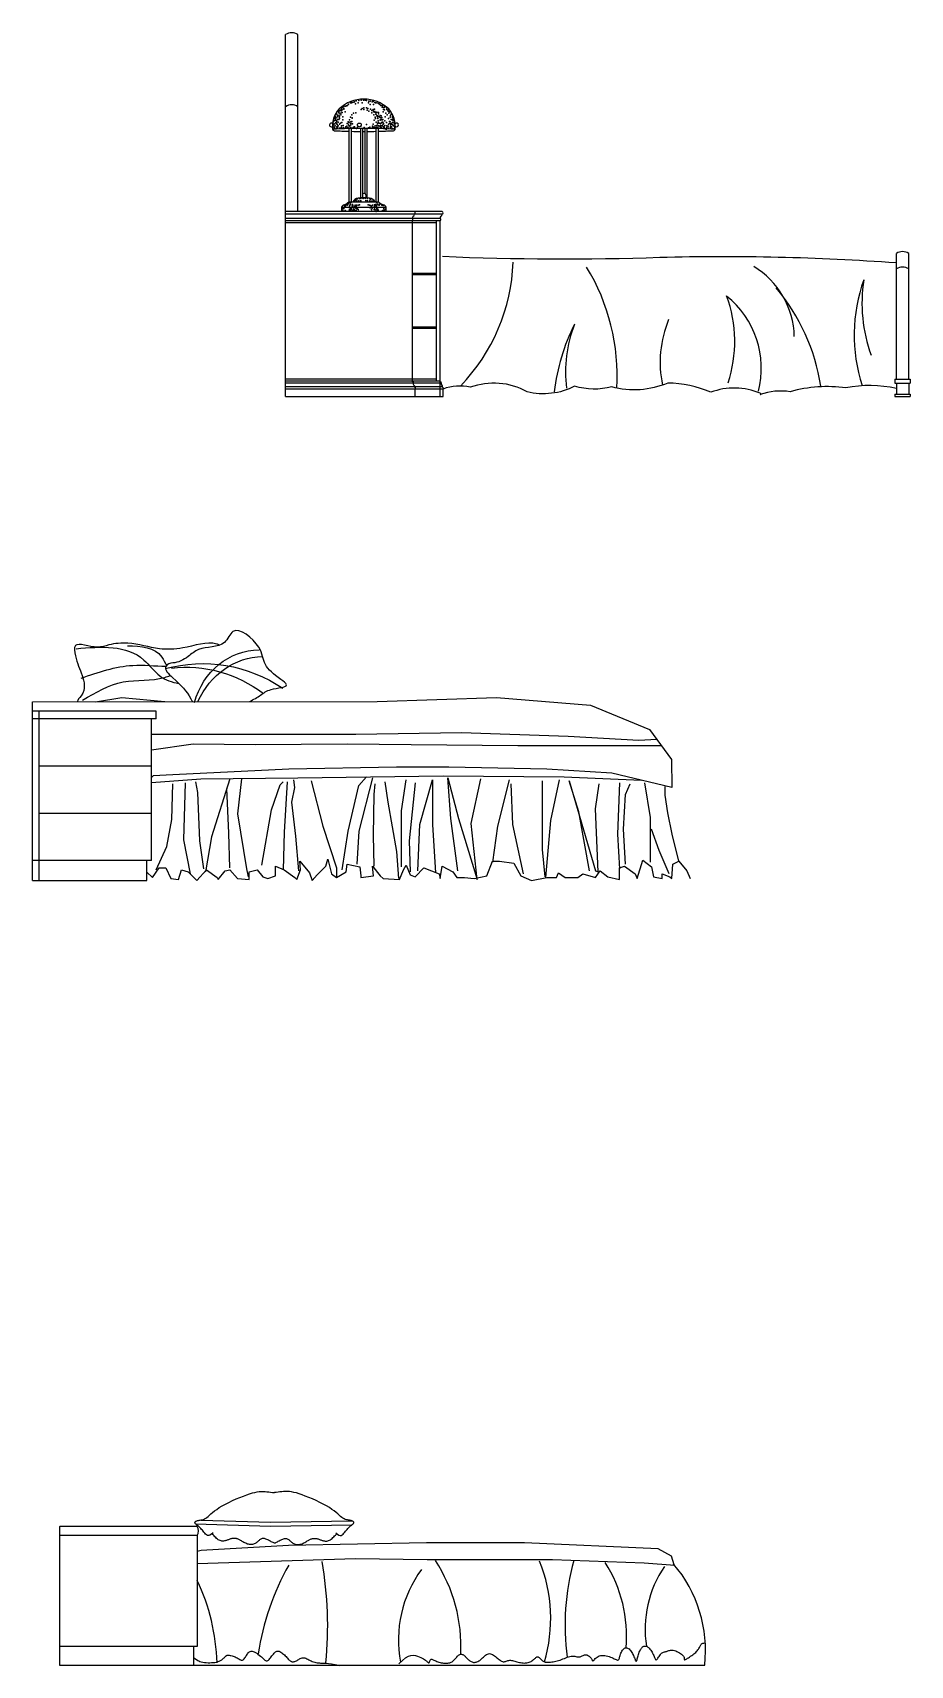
# Model space of a CAD drawing. Header units: inches. Extents: x 4.1 to 46.6, y 13.1 to 37.9.
# Drawn here: x 8.59 to 11.43, y 25.83 to 31.12 of the extents above; entities that cross this region are included whole.
import ezdxf

# ---------------------------------------------------------------- set-up
doc = ezdxf.new("R2010")
doc.units = ezdxf.units.IN
doc.header["$MEASUREMENT"] = 0
for name, color, linetype in [('02', 2, 'Continuous'), ('1', 1, 'Continuous'), ('4', 4, 'Continuous')]:
    doc.layers.add(name, color=color, linetype=linetype)

msp = doc.modelspace()

# ---------------------------------------------------------------- linework, layer by layer
at = {"layer": '02'}
for p, q in [((9.6508, 30.5837), (9.6508, 30.8099)), ((9.6581, 30.5846), (9.6581, 30.8099)), ((9.665, 30.5976), (9.665, 30.8099)), ((9.6723, 30.5846), (9.6723, 30.8099)), ((9.6139, 30.571), (9.6139, 30.8092)), ((9.6212, 30.571), (9.6212, 30.8094)), ((9.701, 30.571), (9.701, 30.8094)), ((9.7083, 30.571), (9.7083, 30.8092)), ((9.5887, 30.5549), (9.7335, 30.5549)), ((9.9148, 30.5313), (9.4073, 30.5313)), ((9.9096, 30.5182), (9.4073, 30.5182)), ((9.9073, 30.5102), (9.4073, 30.5102)), ((9.8953, 30.5037), (9.4073, 30.5037)), ((9.8953, 30.5102), (9.8953, 29.9902)), ((9.9073, 30.5102), (9.9073, 29.9402)), ((9.8953, 30.3397), (9.8173, 30.3397)), ((9.8953, 30.3347), (9.8173, 30.3347)), ((9.8953, 30.1657), (9.8173, 30.1657)), ((9.8953, 30.1607), (9.8173, 30.1607)), ((9.8953, 29.9967), (9.4073, 29.9967)), ((9.9113, 29.9838), (9.4073, 29.9837)), ((9.9152, 29.9721), (9.4073, 29.9721)), ((9.9177, 29.9648), (9.4073, 29.9648)), ((8.6074, 28.9208), (8.6074, 28.3708)), ((8.9724, 28.7418), (8.6074, 28.7418)), ((8.9724, 28.5888), (8.6074, 28.5888)), ((9.1207, 26.2471), (8.6749, 26.2471))]:
    msp.add_line(p, q, dxfattribs=at)
for points in [[(9.7623, 30.8066, 0.211623), (9.7417, 30.8728, 0.394402), (9.5805, 30.8728, 0.211623), (9.5599, 30.8066)], [(9.5599, 30.8066, 0.261126), (9.5663, 30.8023, 0.006576), (9.6139, 30.8005, 0.006576)], [(9.6212, 30.8003, 0.004096), (9.6508, 30.7999, 0.004096)], [(9.6581, 30.7998, 0.000961), (9.665, 30.7998, 0.000961)], [(9.6723, 30.7999, 0.003969), (9.701, 30.8003, 0.003969)], [(9.7083, 30.8005, 0.006413), (9.7547, 30.8023, 0.32566), (9.7623, 30.8066)], [(9.7335, 30.5402), (9.7335, 30.5549, 0.257824), (9.7199, 30.5628, -0.183308), (9.7096, 30.571), (9.6126, 30.571), (9.6023, 30.5628, 0.257824), (9.5887, 30.5549), (9.5887, 30.5402)], [(9.6973, 30.571, 0.279541), (9.6791, 30.5831, 0.105641), (9.6431, 30.5831, 0.279541), (9.6249, 30.571)], [(9.916, 30.3952, 0.019843), (10.6207, 30.3921, -0.02431), (11.3873, 30.3746)]]:
    msp.add_lwpolyline(points, format="xyb", dxfattribs=at)
for points in [[(8.5874, 28.9508), (9.7044, 28.9519), (10.0909, 28.9645), (10.3957, 28.9394), (10.5874, 28.8609), (10.6582, 28.7635), (10.6591, 28.6725), (10.4649, 28.7196), (10.2543, 28.7322), (9.9369, 28.7384), (9.7673, 28.7384), (9.4184, 28.7322), (9.0414, 28.7133), (8.9785, 28.7102), (8.9724, 28.7057)], [(8.7911, 28.95), (8.8766, 28.9649), (9.0156, 28.9512)], [(8.9724, 28.8452), (9.6353, 28.8452), (9.9778, 28.8515), (10.3235, 28.8389), (10.5529, 28.8263), (10.6105, 28.8291)], [(10.6262, 28.8075), (10.1601, 28.8075), (9.8144, 28.8106), (9.607, 28.8138), (9.3085, 28.8106), (9.1073, 28.8138), (8.9724, 28.7937)], [(8.9724, 28.6885), (9.1325, 28.7008), (9.4467, 28.7039), (9.9181, 28.7102), (10.3109, 28.707), (10.5606, 28.6964)], [(9.2268, 28.7008), (9.167, 28.5124), (9.1482, 28.3993)], [(9.2645, 28.7008), (9.2519, 28.5877), (9.2802, 28.4088), (9.2865, 28.3836)], [(9.4499, 28.4025), (9.4404, 28.5155), (9.4279, 28.6254), (9.4373, 28.6725), (9.4342, 28.6976)], [(9.4907, 28.6945), (9.5284, 28.5469), (9.5724, 28.4119), (9.5724, 28.3836)], [(9.5913, 28.4056), (9.6101, 28.5312), (9.6447, 28.6788), (9.6698, 28.707)], [(9.6887, 28.7039), (9.6447, 28.5312), (9.6384, 28.4245)], [(9.783, 28.415), (9.783, 28.5971), (9.7987, 28.6976)], [(9.8364, 28.4025), (9.8427, 28.5532), (9.8835, 28.6976), (9.8835, 28.5532), (9.893, 28.3962)], [(9.9652, 28.4025), (9.9432, 28.572), (9.9338, 28.7039), (9.9684, 28.572), (10.0281, 28.3742), (10.0092, 28.5563), (10.0406, 28.7008)], [(10.1318, 28.6976), (10.0941, 28.5469), (10.0784, 28.4307)], [(10.2386, 28.6945), (10.2386, 28.4716), (10.248, 28.3836)], [(10.2512, 28.3805), (10.2669, 28.5657), (10.2952, 28.6976)], [(10.3926, 28.4025), (10.358, 28.594), (10.3266, 28.6945), (10.4115, 28.4025), (10.4209, 28.3993), (10.4115, 28.6034), (10.424, 28.6851)], [(8.9879, 28.4056), (9.0225, 28.481), (9.0382, 28.5689), (9.0414, 28.6851)], [(9.0822, 28.6882), (9.0759, 28.5029), (9.0979, 28.3931)], [(9.1419, 28.4088), (9.1293, 28.4998), (9.1231, 28.6568), (9.1168, 28.6913)], [(9.2268, 28.4119), (9.2236, 28.5249), (9.2173, 28.6694)], [(9.3305, 28.4213), (9.3619, 28.6003), (9.3902, 28.6819), (9.3996, 28.6913)], [(9.4122, 28.6913), (9.4027, 28.5281), (9.3996, 28.4056)], [(9.695, 28.4182), (9.6918, 28.5186), (9.695, 28.6505), (9.6981, 28.6851)], [(9.7295, 28.6913), (9.739, 28.6254), (9.7673, 28.4653), (9.7735, 28.3774)], [(9.827, 28.6882), (9.8081, 28.4998), (9.8112, 28.3993)], [(10.1789, 28.3931), (10.1443, 28.5532), (10.1381, 28.6851)], [(10.49, 28.6882), (10.4837, 28.5218), (10.49, 28.4088)], [(10.5089, 28.4245), (10.5026, 28.5375), (10.5089, 28.6505), (10.5246, 28.6851)], [(10.5906, 28.4307), (10.5906, 28.5752), (10.5717, 28.6882)], [(10.6817, 28.4339), (10.6601, 28.5218), (10.6466, 28.5909), (10.6377, 28.6474), (10.6377, 28.6756)], [(10.6503, 28.3931), (10.6189, 28.4684), (10.5937, 28.5375)], [(8.9574, 28.3984), (8.9754, 28.3805), (8.9974, 28.4119), (9.0194, 28.4119), (9.0351, 28.3774), (9.0602, 28.3742), (9.0696, 28.4056), (9.0916, 28.3993), (9.1199, 28.3711), (9.1513, 28.4056), (9.1859, 28.3805), (9.189, 28.3742), (9.211, 28.4025), (9.2268, 28.4056), (9.2519, 28.3774), (9.2896, 28.3742), (9.2896, 28.3993), (9.3147, 28.4056), (9.3336, 28.3836), (9.3493, 28.3774), (9.3744, 28.3868), (9.3744, 28.4182), (9.4027, 28.4056), (9.4373, 28.3805), (9.4436, 28.3742), (9.4562, 28.4056), (9.453, 28.4339), (9.4844, 28.3962), (9.4939, 28.3711), (9.5096, 28.3899), (9.5379, 28.4182), (9.5441, 28.4402), (9.5567, 28.3931), (9.5724, 28.3805), (9.6038, 28.3993), (9.607, 28.4245), (9.6478, 28.415), (9.651, 28.3868), (9.651, 28.3805), (9.6918, 28.3868), (9.6887, 28.4182), (9.7138, 28.3868), (9.7233, 28.3774), (9.7767, 28.3742), (9.7893, 28.4056), (9.7987, 28.4213), (9.8112, 28.3899), (9.827, 28.3836), (9.8552, 28.4119), (9.9055, 28.3931), (9.9087, 28.3774), (9.9149, 28.4182), (9.9495, 28.3993), (9.9621, 28.3805), (9.9872, 28.3805), (10.0186, 28.3774), (10.0595, 28.3868), (10.0784, 28.4339), (10.1004, 28.4339), (10.1475, 28.4276), (10.1695, 28.3868), (10.2041, 28.3711), (10.2543, 28.3805), (10.2858, 28.3805), (10.292, 28.3962), (10.314, 28.3805), (10.3549, 28.3805), (10.3706, 28.3931), (10.4115, 28.3805), (10.4272, 28.4025), (10.4523, 28.3836), (10.49, 28.3742), (10.49, 28.4119), (10.5057, 28.4182), (10.5403, 28.3931), (10.5466, 28.3774), (10.5654, 28.437), (10.5937, 28.415), (10.6, 28.3836), (10.6283, 28.3774), (10.6283, 28.3931), (10.6534, 28.3836), (10.6597, 28.3774), (10.6628, 28.4245), (10.6817, 28.4339), (10.7077, 28.4025), (10.7184, 28.3774)], [(9.1721, 26.2565), (9.1668, 26.2514), (9.1621, 26.2485), (9.158, 26.2474), (9.1543, 26.248), (9.151, 26.2497), (9.1481, 26.2523), (9.1453, 26.2554), (9.1426, 26.2587), (9.14, 26.2618), (9.1375, 26.2647), (9.1351, 26.2674), (9.1327, 26.2699), (9.1303, 26.2723), (9.1281, 26.2745), (9.126, 26.2765), (9.1239, 26.2783), (9.122, 26.2799), (9.1201, 26.2814), (9.1185, 26.2828), (9.117, 26.2841), (9.1157, 26.2853), (9.1147, 26.2864), (9.114, 26.2875), (9.1136, 26.2886), (9.1135, 26.2897), (9.1137, 26.2907), (9.1143, 26.2917), (9.1152, 26.2927), (9.1164, 26.2936), (9.118, 26.2944), (9.1199, 26.2951), (9.1221, 26.2957), (9.1247, 26.2962), (9.1276, 26.2967), (9.1307, 26.2972), (9.134, 26.2978), (9.1375, 26.2987), (9.1411, 26.2998), (9.1448, 26.3015), (9.1485, 26.3036), (9.1523, 26.3063), (9.1562, 26.3095), (9.1605, 26.3133), (9.1652, 26.3175), (9.1706, 26.3221), (9.1768, 26.327), (9.184, 26.3323), (9.1924, 26.3378), (9.2019, 26.3435), (9.2125, 26.3493), (9.2238, 26.355), (9.2356, 26.3606), (9.2475, 26.366), (9.2592, 26.371), (9.2706, 26.3755), (9.2812, 26.3795), (9.2909, 26.3827), (9.2997, 26.3854), (9.3077, 26.3874), (9.3151, 26.3888), (9.322, 26.3898), (9.3285, 26.3903), (9.3347, 26.3904), (9.3407, 26.3902), (9.3467, 26.3896), (9.3527, 26.3889), (9.3588, 26.388), (9.3648, 26.3871), (9.3709, 26.387)], [(9.5698, 26.2565), (9.5751, 26.2514), (9.5797, 26.2485), (9.5839, 26.2474), (9.5875, 26.248), (9.5908, 26.2497), (9.5938, 26.2523), (9.5966, 26.2554), (9.5992, 26.2587), (9.6018, 26.2618), (9.6043, 26.2647), (9.6068, 26.2674), (9.6092, 26.2699), (9.6115, 26.2723), (9.6137, 26.2745), (9.6159, 26.2765), (9.618, 26.2783), (9.6199, 26.2799), (9.6217, 26.2814), (9.6234, 26.2828), (9.6249, 26.2841), (9.6261, 26.2853), (9.6271, 26.2864), (9.6279, 26.2875), (9.6283, 26.2886), (9.6284, 26.2897), (9.6282, 26.2907), (9.6276, 26.2917), (9.6267, 26.2927), (9.6255, 26.2936), (9.6239, 26.2944), (9.622, 26.2951), (9.6197, 26.2957), (9.6172, 26.2962), (9.6143, 26.2967), (9.6112, 26.2972), (9.6079, 26.2978), (9.6044, 26.2987), (9.6008, 26.2998), (9.5971, 26.3015), (9.5933, 26.3036), (9.5896, 26.3063), (9.5856, 26.3095), (9.5814, 26.3133), (9.5766, 26.3175), (9.5712, 26.3221), (9.565, 26.327), (9.5578, 26.3323), (9.5495, 26.3378), (9.5399, 26.3435), (9.5293, 26.3493), (9.518, 26.355), (9.5063, 26.3606), (9.4944, 26.366), (9.4826, 26.371), (9.4713, 26.3755), (9.4607, 26.3795), (9.451, 26.3827), (9.4422, 26.3854), (9.4342, 26.3874), (9.4268, 26.3888), (9.4199, 26.3898), (9.4134, 26.3903), (9.4072, 26.3904), (9.4011, 26.3902), (9.3951, 26.3896), (9.3891, 26.3889), (9.3831, 26.388), (9.3771, 26.3871), (9.3709, 26.387)], [(9.1157, 26.2853), (9.3582, 26.2779), (9.6225, 26.2821)], [(9.1332, 26.2976), (9.3582, 26.2907), (9.6226, 26.2949)], [(10.6673, 26.1524), (10.6582, 26.1805), (10.6154, 26.2046), (10.1821, 26.2233), (9.8639, 26.2233), (9.4172, 26.2153), (9.1337, 26.1993), (9.1207, 26.1958)], [(9.3748, 26.2228), (9.374, 26.2228), (9.3717, 26.2231), (9.3693, 26.2238), (9.3666, 26.2247), (9.3639, 26.2259), (9.361, 26.2273), (9.3581, 26.2289), (9.3552, 26.2305), (9.3522, 26.232), (9.3493, 26.2335), (9.3464, 26.2348), (9.3437, 26.2359), (9.341, 26.2367), (9.3385, 26.2373), (9.336, 26.2376), (9.3337, 26.2376), (9.3314, 26.2374), (9.3292, 26.2368), (9.3272, 26.2359), (9.3252, 26.2346), (9.3233, 26.2332), (9.3214, 26.2315), (9.3196, 26.2297), (9.3176, 26.2278), (9.3156, 26.226), (9.3134, 26.2243), (9.3111, 26.2227), (9.3086, 26.2213), (9.306, 26.2202), (9.3031, 26.2194), (9.3002, 26.2188), (9.2971, 26.2184), (9.294, 26.2184), (9.2908, 26.2186), (9.2876, 26.2191), (9.2844, 26.2199), (9.2812, 26.221), (9.2781, 26.2223), (9.275, 26.2237), (9.2721, 26.2252), (9.2692, 26.2267), (9.2666, 26.2283), (9.2641, 26.2298), (9.2617, 26.2312), (9.2596, 26.2325), (9.2576, 26.2337), (9.2556, 26.2348), (9.2537, 26.2357), (9.2517, 26.2365), (9.2497, 26.2372), (9.2477, 26.2377), (9.2455, 26.238), (9.2431, 26.2381), (9.2408, 26.2381), (9.2383, 26.238), (9.2359, 26.2377), (9.2335, 26.2374), (9.2311, 26.2368), (9.2288, 26.2362), (9.2265, 26.2355), (9.2244, 26.2347), (9.2223, 26.2339), (9.2202, 26.2331), (9.218, 26.2322), (9.2159, 26.2315), (9.2136, 26.2308), (9.2113, 26.2302), (9.2088, 26.2297), (9.2062, 26.2294), (9.2035, 26.2293), (9.2008, 26.2295), (9.198, 26.23), (9.1951, 26.2308), (9.1922, 26.232), (9.1893, 26.2336), (9.1865, 26.2356), (9.1837, 26.2379), (9.1809, 26.2405), (9.1782, 26.2432), (9.1756, 26.2459), (9.1732, 26.2484), (9.1709, 26.2508), (9.1687, 26.2528)], [(9.3703, 26.2232), (9.3726, 26.2238), (9.3752, 26.2247), (9.378, 26.2259), (9.3808, 26.2273), (9.3837, 26.2289), (9.3867, 26.2305), (9.3896, 26.232), (9.3926, 26.2335), (9.3954, 26.2348), (9.3982, 26.2359), (9.4008, 26.2367), (9.4034, 26.2373), (9.4058, 26.2376), (9.4082, 26.2376), (9.4105, 26.2374), (9.4126, 26.2368), (9.4147, 26.2359), (9.4166, 26.2346), (9.4185, 26.2332), (9.4204, 26.2315), (9.4223, 26.2297), (9.4242, 26.2278), (9.4263, 26.226), (9.4284, 26.2243), (9.4307, 26.2227), (9.4332, 26.2213), (9.4359, 26.2202), (9.4387, 26.2194), (9.4417, 26.2188), (9.4447, 26.2184), (9.4479, 26.2184), (9.4511, 26.2186), (9.4543, 26.2191), (9.4575, 26.2199), (9.4606, 26.221), (9.4638, 26.2223), (9.4668, 26.2237), (9.4698, 26.2252), (9.4726, 26.2267), (9.4753, 26.2283), (9.4778, 26.2298), (9.4801, 26.2312), (9.4823, 26.2325), (9.4843, 26.2337), (9.4863, 26.2348), (9.4882, 26.2357), (9.4901, 26.2365), (9.4921, 26.2372), (9.4942, 26.2377), (9.4964, 26.238), (9.4987, 26.2381), (9.5011, 26.2381), (9.5035, 26.238), (9.506, 26.2377), (9.5084, 26.2374), (9.5108, 26.2368), (9.5131, 26.2362), (9.5153, 26.2355), (9.5175, 26.2347), (9.5196, 26.2339), (9.5217, 26.2331), (9.5238, 26.2322), (9.526, 26.2315), (9.5282, 26.2308), (9.5306, 26.2302), (9.5331, 26.2297), (9.5356, 26.2294), (9.5383, 26.2293), (9.5411, 26.2295), (9.5439, 26.23), (9.5468, 26.2308), (9.5496, 26.232), (9.5525, 26.2336), (9.5554, 26.2356), (9.5582, 26.2379), (9.561, 26.2405), (9.5636, 26.2432), (9.5662, 26.2459), (9.5687, 26.2484), (9.571, 26.2508), (9.5731, 26.2528)], [(9.1207, 26.157), (9.6338, 26.1725), (9.8665, 26.1699), (10.2731, 26.1699), (10.57, 26.1592), (10.6689, 26.1511)], [(9.7749, 25.8313), (9.7859, 25.8427), (9.7961, 25.8507), (9.8054, 25.8557), (9.8139, 25.8583), (9.8217, 25.859), (9.8287, 25.8581), (9.835, 25.8564), (9.8407, 25.8541), (9.8457, 25.8518), (9.8502, 25.8496), (9.854, 25.8474), (9.8574, 25.8453), (9.8604, 25.8433), (9.8628, 25.8415), (9.865, 25.8398), (9.8667, 25.8383), (9.8682, 25.837), (9.8694, 25.8359), (9.8704, 25.8351), (9.8712, 25.8345), (9.8718, 25.8343), (9.8723, 25.8344), (9.8728, 25.8348), (9.8732, 25.8356), (9.8736, 25.8368), (9.874, 25.8383), (9.8746, 25.8399), (9.8752, 25.8415), (9.876, 25.8431), (9.877, 25.8445), (9.8782, 25.8455), (9.8796, 25.8461), (9.8814, 25.8461), (9.8834, 25.8456), (9.8857, 25.8448), (9.8883, 25.8436), (9.8911, 25.8423), (9.8942, 25.8408), (9.8974, 25.8394), (9.9008, 25.838), (9.9044, 25.8368), (9.9081, 25.8357), (9.9119, 25.8348), (9.9157, 25.8341), (9.9195, 25.8336), (9.9232, 25.8333), (9.9268, 25.8332), (9.9302, 25.8333), (9.9334, 25.8336), (9.9364, 25.8341), (9.9393, 25.8348), (9.9419, 25.8358), (9.9445, 25.837), (9.9469, 25.8384), (9.9492, 25.84), (9.9514, 25.8419), (9.9536, 25.844), (9.9558, 25.8463), (9.9579, 25.8487), (9.96, 25.8511), (9.962, 25.8535), (9.964, 25.8557), (9.9661, 25.8576), (9.9681, 25.8593), (9.9701, 25.8607), (9.9721, 25.8616), (9.9741, 25.8622), (9.9761, 25.8625), (9.978, 25.8624), (9.9799, 25.862), (9.9818, 25.8614), (9.9837, 25.8604), (9.9854, 25.8592), (9.9872, 25.8577), (9.989, 25.856), (9.9907, 25.8542), (9.9925, 25.8523), (9.9943, 25.8504), (9.9962, 25.8484), (9.9982, 25.8464), (10.0002, 25.8446), (10.0024, 25.8428), (10.0046, 25.8412), (10.007, 25.8397), (10.0094, 25.8385), (10.0118, 25.8375), (10.0144, 25.8367), (10.017, 25.8362), (10.0196, 25.8361), (10.0223, 25.8363), (10.025, 25.8368), (10.0278, 25.8377), (10.0307, 25.839), (10.0336, 25.8406), (10.0365, 25.8425), (10.0395, 25.8448), (10.0426, 25.8475), (10.0457, 25.8504), (10.0488, 25.8534), (10.052, 25.8563), (10.0552, 25.859), (10.0585, 25.8613), (10.0617, 25.8631), (10.065, 25.8642), (10.0684, 25.8645), (10.0717, 25.8641), (10.0751, 25.863), (10.0784, 25.8615), (10.0817, 25.8595), (10.0849, 25.8573), (10.088, 25.8549), (10.0911, 25.8524), (10.0941, 25.8499), (10.097, 25.8475), (10.0998, 25.8452), (10.1025, 25.8432), (10.1051, 25.8414), (10.1078, 25.84), (10.1103, 25.839), (10.1129, 25.8384), (10.1154, 25.8383), (10.1179, 25.8387), (10.1204, 25.8393), (10.1229, 25.8402), (10.1255, 25.8411), (10.1282, 25.8419), (10.1309, 25.8426), (10.1338, 25.843), (10.1368, 25.843), (10.1399, 25.8426), (10.1431, 25.842), (10.1465, 25.8412), (10.15, 25.8402), (10.1536, 25.8392), (10.1573, 25.8381), (10.1612, 25.8371), (10.1652, 25.8361), (10.1693, 25.8353), (10.1734, 25.8346), (10.1775, 25.8342), (10.1816, 25.834), (10.1856, 25.8341), (10.1894, 25.8345), (10.1932, 25.8352), (10.1967, 25.8363), (10.2, 25.8376), (10.2031, 25.8393), (10.206, 25.8411), (10.2087, 25.843), (10.2112, 25.8449), (10.2134, 25.8468), (10.2155, 25.8486), (10.2173, 25.8502), (10.2189, 25.8516), (10.2204, 25.8528), (10.2218, 25.8536), (10.2231, 25.8542), (10.2245, 25.8543), (10.2258, 25.8541), (10.2273, 25.8534), (10.2289, 25.8523), (10.2305, 25.8508), (10.2323, 25.849), (10.2342, 25.8471), (10.2361, 25.8451), (10.2382, 25.8431), (10.2402, 25.8413), (10.2423, 25.8397), (10.2445, 25.8385), (10.2466, 25.8376), (10.2489, 25.8369), (10.2514, 25.8366), (10.2539, 25.8364), (10.2567, 25.8364), (10.2597, 25.8365), (10.263, 25.8368), (10.2666, 25.8371), (10.2704, 25.8376), (10.2745, 25.8381), (10.2787, 25.8388), (10.2832, 25.8397), (10.2877, 25.8407), (10.2924, 25.842), (10.2971, 25.8435), (10.3019, 25.8452), (10.3066, 25.8471), (10.3113, 25.849), (10.316, 25.8509), (10.3205, 25.8527), (10.325, 25.8542), (10.3293, 25.8554), (10.3334, 25.8561), (10.3373, 25.8564), (10.341, 25.8562), (10.3446, 25.8558), (10.3479, 25.8552), (10.3511, 25.8546), (10.3542, 25.8541), (10.357, 25.8539), (10.3597, 25.854), (10.3622, 25.8545), (10.3647, 25.8554), (10.367, 25.8565), (10.3693, 25.8577), (10.3716, 25.8588), (10.3739, 25.8598), (10.3763, 25.8606), (10.3788, 25.8609), (10.3813, 25.8608), (10.384, 25.8602), (10.3866, 25.8591), (10.3892, 25.8578), (10.3916, 25.8561), (10.3939, 25.8543), (10.3959, 25.8523), (10.3976, 25.8502), (10.3989, 25.8481), (10.3999, 25.8461), (10.4008, 25.8442), (10.4015, 25.8426), (10.4021, 25.8414), (10.4028, 25.8406), (10.4036, 25.8404), (10.4046, 25.8408), (10.4058, 25.842), (10.4074, 25.8437), (10.4092, 25.8459), (10.4114, 25.8483), (10.414, 25.8507), (10.4169, 25.8531), (10.4202, 25.8552), (10.4239, 25.8569), (10.428, 25.858), (10.4325, 25.8586), (10.4372, 25.8587), (10.442, 25.8583), (10.4469, 25.8575), (10.4518, 25.8564), (10.4565, 25.855), (10.461, 25.8534), (10.4651, 25.8516), (10.469, 25.8498), (10.4725, 25.848), (10.4756, 25.8463), (10.4785, 25.845), (10.4809, 25.844), (10.4831, 25.8434), (10.4849, 25.8435), (10.4863, 25.8442), (10.4875, 25.8456), (10.4885, 25.8475), (10.4893, 25.8499), (10.4901, 25.8526), (10.4909, 25.8556), (10.4918, 25.8589), (10.4929, 25.8623), (10.4943, 25.8657), (10.4958, 25.8691), (10.4976, 25.8723), (10.4995, 25.8754), (10.5016, 25.8781), (10.5038, 25.8803), (10.5061, 25.8821), (10.5085, 25.8832), (10.5109, 25.8837), (10.5134, 25.8835), (10.5159, 25.8827), (10.5183, 25.8814), (10.5208, 25.8795), (10.5231, 25.8773), (10.5254, 25.8746), (10.5276, 25.8717), (10.5296, 25.8684), (10.5315, 25.865), (10.5333, 25.8615), (10.535, 25.858), (10.5365, 25.8545), (10.5379, 25.8513), (10.5391, 25.8483), (10.5402, 25.8456), (10.5411, 25.8435), (10.5419, 25.8417), (10.5427, 25.8405), (10.5433, 25.8398), (10.5439, 25.8397), (10.5445, 25.8401), (10.5452, 25.8411), (10.5458, 25.8427), (10.5466, 25.8449), (10.5474, 25.8476), (10.5483, 25.8508), (10.5493, 25.8542), (10.5503, 25.8578), (10.5514, 25.8615), (10.5526, 25.8652), (10.5539, 25.8687), (10.5552, 25.872), (10.5567, 25.875), (10.5582, 25.8778), (10.5597, 25.8803), (10.5614, 25.8825), (10.5631, 25.8844), (10.5649, 25.886), (10.5668, 25.8872), (10.5687, 25.8882), (10.5708, 25.8888), (10.5728, 25.889), (10.575, 25.8888), (10.5772, 25.8883), (10.5794, 25.8873), (10.5817, 25.8859), (10.584, 25.884), (10.5863, 25.8817), (10.5886, 25.8789), (10.5909, 25.8759), (10.5931, 25.8726), (10.5952, 25.8691), (10.5972, 25.8656), (10.599, 25.862), (10.6006, 25.8585), (10.602, 25.8552), (10.6033, 25.8521), (10.6044, 25.8494), (10.6054, 25.8471), (10.6064, 25.8453), (10.6074, 25.8441), (10.6085, 25.8437), (10.6098, 25.844), (10.6112, 25.8453), (10.6127, 25.8472), (10.6144, 25.8497), (10.6162, 25.8526), (10.6181, 25.8556), (10.6201, 25.8586), (10.6222, 25.8614), (10.6243, 25.8639), (10.6264, 25.8658), (10.6286, 25.8673), (10.6307, 25.8685), (10.6329, 25.8693), (10.6352, 25.8699), (10.6374, 25.8705), (10.6397, 25.871), (10.642, 25.8717), (10.6443, 25.8725), (10.6467, 25.8733), (10.6492, 25.8742), (10.6518, 25.875), (10.6546, 25.8756), (10.6576, 25.8759), (10.6608, 25.8759), (10.6643, 25.8754), (10.6681, 25.8745), (10.672, 25.8731), (10.676, 25.8713), (10.68, 25.8693), (10.6838, 25.8671), (10.6874, 25.8648), (10.6906, 25.8624), (10.6933, 25.8601), (10.6954, 25.858), (10.697, 25.856), (10.6982, 25.8542), (10.6989, 25.8525), (10.6994, 25.851), (10.6996, 25.8496), (10.6997, 25.8483), (10.6997, 25.8473), (10.6998, 25.8463), (10.6998, 25.8456), (10.7, 25.845), (10.7005, 25.8447), (10.7011, 25.8447), (10.7021, 25.8449), (10.7035, 25.8455), (10.7054, 25.8464), (10.7078, 25.8477), (10.7105, 25.8494), (10.7137, 25.8513), (10.717, 25.8534), (10.7205, 25.8557), (10.7241, 25.8582), (10.7276, 25.8607), (10.7309, 25.8634), (10.734, 25.866), (10.7369, 25.8686), (10.7395, 25.8712), (10.7418, 25.8738), (10.7439, 25.8763), (10.7458, 25.8788), (10.7475, 25.8813), (10.7489, 25.8838), (10.7501, 25.8861), (10.7512, 25.8884), (10.7522, 25.8906), (10.7533, 25.8926), (10.7546, 25.8944), (10.7561, 25.896), (10.7579, 25.8973), (10.7602, 25.8982), (10.7629, 25.8989), (10.7661, 25.8992), (10.7679, 25.8991)], [(9.1087, 25.8517), (9.1227, 25.8424), (9.1259, 25.8407), (9.1297, 25.8391), (9.134, 25.8377), (9.1389, 25.8367), (9.1443, 25.8359), (9.1501, 25.8354), (9.156, 25.8351), (9.1619, 25.8351), (9.1677, 25.8353), (9.1731, 25.8356), (9.178, 25.8361), (9.1824, 25.8368), (9.1861, 25.8376), (9.1893, 25.8386), (9.1921, 25.8396), (9.1945, 25.8407), (9.1967, 25.8419), (9.1986, 25.8432), (9.2003, 25.8445), (9.202, 25.8458), (9.2036, 25.8471), (9.2051, 25.8484), (9.2065, 25.8498), (9.2079, 25.851), (9.2091, 25.8523), (9.2103, 25.8535), (9.2113, 25.8547), (9.2123, 25.8557), (9.2132, 25.8567), (9.2142, 25.8575), (9.2153, 25.8583), (9.2165, 25.8589), (9.218, 25.8593), (9.2197, 25.8595), (9.2218, 25.8595), (9.2243, 25.8593), (9.2272, 25.8588), (9.2303, 25.8582), (9.2337, 25.8574), (9.2371, 25.8563), (9.2406, 25.8551), (9.244, 25.8538), (9.2473, 25.8522), (9.2505, 25.8506), (9.2534, 25.8489), (9.2562, 25.8472), (9.2588, 25.8457), (9.2612, 25.8445), (9.2635, 25.8437), (9.2657, 25.8434), (9.2678, 25.8436), (9.2697, 25.8446), (9.2716, 25.8461), (9.2734, 25.8481), (9.2752, 25.8505), (9.277, 25.8532), (9.2787, 25.856), (9.2805, 25.8588), (9.2823, 25.8616), (9.2841, 25.8642), (9.286, 25.8666), (9.2881, 25.8687), (9.2903, 25.8703), (9.2928, 25.8715), (9.2955, 25.8722), (9.2985, 25.8722), (9.3019, 25.8716), (9.3056, 25.8702), (9.3095, 25.8682), (9.3137, 25.8657), (9.3178, 25.8629), (9.322, 25.8598), (9.326, 25.8567), (9.3297, 25.8536), (9.333, 25.8506), (9.3359, 25.848), (9.3384, 25.8457), (9.3406, 25.8438), (9.3426, 25.8423), (9.3444, 25.8414), (9.3461, 25.841), (9.3478, 25.8412), (9.3497, 25.842), (9.3517, 25.8436), (9.3538, 25.8457), (9.3561, 25.8483), (9.3584, 25.8511), (9.3608, 25.8542), (9.3632, 25.8573), (9.3656, 25.8604), (9.3679, 25.8632), (9.3702, 25.8658), (9.3725, 25.868), (9.3747, 25.8698), (9.3769, 25.8712), (9.3792, 25.8721), (9.3815, 25.8726), (9.3839, 25.8726), (9.3865, 25.8721), (9.3892, 25.871), (9.392, 25.8695), (9.3948, 25.8675), (9.3977, 25.8653), (9.4006, 25.8628), (9.4034, 25.8601), (9.4062, 25.8574), (9.4088, 25.8547), (9.4112, 25.852), (9.4135, 25.8494), (9.4157, 25.847), (9.4178, 25.8448), (9.4198, 25.8429), (9.4218, 25.8412), (9.4239, 25.8398), (9.426, 25.8388), (9.4281, 25.8382), (9.4303, 25.838), (9.4326, 25.8381), (9.435, 25.8385), (9.4373, 25.8392), (9.4398, 25.8401), (9.4423, 25.8412), (9.4448, 25.8426), (9.4473, 25.844), (9.4499, 25.8456), (9.4525, 25.8471), (9.4551, 25.8484), (9.4579, 25.8496), (9.4607, 25.8505), (9.4635, 25.8509), (9.4665, 25.8509), (9.4696, 25.8503), (9.4728, 25.8493), (9.476, 25.8479), (9.4794, 25.8462), (9.4829, 25.8444), (9.4865, 25.8425), (9.4901, 25.8407), (9.4939, 25.8391), (9.4978, 25.8377), (9.5017, 25.8366), (9.5056, 25.8357), (9.5095, 25.835), (9.5134, 25.8345), (9.517, 25.8342), (9.5206, 25.834), (9.5239, 25.8339), (9.527, 25.8338), (9.5303, 25.8338), (9.5344, 25.8336), (9.5397, 25.8331), (9.5468, 25.8323), (9.556, 25.831), (9.5679, 25.8291), (9.5831, 25.8265)]]:
    msp.add_lwpolyline(points, dxfattribs=at)
msp.add_circle((9.6465, 30.8211), 0.00614, dxfattribs=at)
for centre, radius, start, end in [((9.556, 30.8211), 0.00614, 48.4769, 302.4515), ((9.6611, 29.2499), 1.56, 86.2788, 93.7212), ((9.767, 30.8211), 0.00614, 228.3431, 140.6334), ((9.661, 30.591), 0.00771, 306.7619, 112.3349), ((9.532, 30.3995), 0.6136, 316.1577, 357.832), ((9.8085, 30.0089), 0.6736, 356.4621, 31.4445), ((10.7833, 30.1285), 0.2733, 1.4289, 58.802), ((10.5123, 29.8795), 0.637, 8.5537, 40.4358), ((11.7865, 30.1398), 0.5359, 160.4894, 197.792), ((11.7772, 30.244), 0.5014, 171.4226, 199.8054), ((10.6486, 30.0319), 0.3008, 345.6565, 51.2024), ((10.4339, 30.1187), 0.4294, 341.7611, 20.1196), ((10.9378, 29.8772), 0.6643, 153.402, 173.1727), ((10.7508, 30.0187), 0.4358, 159.0309, 186.7682), ((10.982, 30.0515), 0.3606, 157.4255, 191.8436), ((10.1704, 25.7304), 0.8627, 150.7751, 171.1269), ((8.3363, 25.9532), 1.2075, 354.3607, 10.0036), ((9.4715, 25.8891), 0.5043, 356.955, 33.3203), ((9.7664, 25.9781), 0.5004, 343.6911, 21.8701), ((11.0779, 25.9582), 0.7647, 164.2297, 187.9358), ((10.0735, 25.923), 0.4392, 354.864, 32.6018), ((10.3383, 25.8751), 0.4303, 353.6001, 40.5331), ((8.5253, 25.8169), 0.66, 1.5344, 25.5497), ((10.1564, 25.9102), 0.3831, 143.6743, 191.0201), ((10.9357, 25.9434), 0.3628, 145.9139, 188.7435)]:
    msp.add_arc(centre, radius, start, end, dxfattribs=at)
at = {"layer": '02', "extrusion": (0, 0, -1)}
for centre, major_axis, start_param, end_param in [((9.3219, 28.8783), (0, 0.2404), 5.006215, 6.281069), ((9.1382, 28.5263), (0, 0.5482), 6.039149, 6.830446), ((9.0846, 28.5781), (0, 0.4847), 6.177098, 6.886355), ((9.3381, 28.8362), (0, 0.2618), 5.167516, 6.259636)]:
    msp.add_ellipse(centre, major_axis=major_axis, ratio=0.913043, start_param=start_param, end_param=end_param, dxfattribs=at)
at = {"layer": '02'}
for points, knots in [([(9.291, 28.9515), (9.3036, 28.958), (9.3266, 28.972), (9.3571, 28.9951), (9.4272, 28.9977), (9.3745, 29.0354), (9.3346, 29.0673), (9.3317, 29.1345), (9.2369, 29.2089), (9.2111, 29.1218), (9.1321, 29.1332), (9.0903, 29.094), (9.0602, 29.0772), (9.0417, 29.0768), (9.0334, 29.0766), (9.0044, 29.0626), (9.0601, 29.0122), (9.088, 28.9845), (9.1036, 28.9542), (9.1051, 28.9513)], [398.180421, 398.180421, 398.180421, 398.180421, 441.698298, 481.716035, 534.169181, 562.460227, 638.682249, 709.509726, 812.632561, 863.699451, 951.062791, 994.681159, 1049.588657, 1049.588657, 1049.588657, 1074.334285, 1125.119788, 1226.423416, 1237.240808, 1237.240808, 1237.240808, 1237.240808]), ([(9.1937, 29.1341), (9.1906, 29.1357), (9.156, 29.1496), (9.0849, 29.1215), (8.9884, 29.1187), (8.9115, 29.145), (8.8408, 29.1389), (8.7901, 29.1197), (8.7161, 29.1524), (8.728, 29.0837), (8.7491, 29.0393), (8.7625, 28.9843), (8.732, 28.9564), (8.7322, 28.9509)], [41.997199, 41.997199, 41.997199, 41.997199, 53.322207, 163.7317, 238.657078, 342.212916, 403.809039, 441.815006, 512.687737, 552.567554, 632.213292, 712.031983, 738.029051, 738.029051, 738.029051, 738.029051]), ([(8.7286, 29.1228), (8.8103, 29.1297), (8.9176, 29.1388), (8.9956, 29.0278), (9.0391, 29.0144), (9.0615, 29.0098)], [0, 0, 0, 0, 211.530635, 277.96176, 342.095342, 342.095342, 342.095342, 342.095342]), ([(8.8944, 29.1326), (8.939, 29.1308), (8.9946, 29.1285), (9.0164, 29.0775), (9.021, 29.0678)], [0, 0, 0, 0, 111.373868, 139.052761, 139.052761, 139.052761, 139.052761]), ([(8.7443, 29.0272), (8.7998, 29.0464), (8.8897, 29.0776), (8.9838, 29.0667), (9.0195, 29.0657)], [0, 0, 0, 0, 164.078276, 265.973695, 265.973695, 265.973695, 265.973695]), ([(8.7488, 28.9561), (8.7916, 28.9811), (8.875, 29.0297), (8.9792, 29.0165), (9.0277, 29.0336), (9.0338, 29.036)], [0, 0, 0, 0, 135.888954, 264.546281, 283.136958, 283.136958, 283.136958, 283.136958])]:
    msp.add_open_spline(points, degree=3, knots=knots, dxfattribs=at)
for p in [(9.5795, 30.8634), (9.5813, 30.867), (9.585, 30.8689), (9.5877, 30.867), (9.5886, 30.8753), (9.5886, 30.8716), (9.5913, 30.8761), (9.5913, 30.8699), (9.5941, 30.8798), (9.596, 30.8844), (9.5963, 30.881), (9.5963, 30.8748), (9.5963, 30.8724), (9.6005, 30.8634), (9.6012, 30.8823), (9.6049, 30.8835), (9.6079, 30.8844), (9.6111, 30.8885), (9.6173, 30.8922), (9.6186, 30.8959), (9.6211, 30.8922), (9.6235, 30.8934), (9.6285, 30.8946), (9.6308, 30.8963), (9.6335, 30.8899), (9.6362, 30.8991), (9.6427, 30.8926), (9.6445, 30.9), (9.652, 30.8711), (9.6527, 30.9009), (9.6555, 30.8926), (9.6558, 30.8748), (9.6601, 30.9009), (9.6607, 30.8761), (9.6607, 30.8711), (9.6655, 30.9009), (9.6692, 30.9), (9.6694, 30.8761), (9.6719, 30.8686), (9.6743, 30.8748), (9.6756, 30.8926), (9.6774, 30.8981), (9.6774, 30.8661), (9.6811, 30.8981), (9.682, 30.8872), (9.683, 30.8724), (9.6867, 30.8674), (9.6884, 30.8963), (9.6892, 30.8984), (9.6917, 30.8971), (9.6917, 30.8711), (9.6921, 30.8872), (9.6921, 30.8652), (9.6958, 30.8725), (9.6967, 30.8934), (9.6967, 30.8643), (9.6991, 30.8922), (9.7028, 30.8922), (9.709, 30.8909), (9.7115, 30.8885), (9.7128, 30.8872), (9.7159, 30.8844), (9.7202, 30.8785), (9.7214, 30.8853), (9.7214, 30.8823), (9.7232, 30.8634), (9.7241, 30.878), (9.7252, 30.8711), (9.7276, 30.8773), (9.7278, 30.8844), (9.7278, 30.8698), (9.7296, 30.8798), (9.7351, 30.8753), (9.7351, 30.8716), (9.7388, 30.8689), (9.74, 30.8662), (9.7443, 30.8634), (9.5621, 30.825), (9.5621, 30.8112), (9.5628, 30.8228), (9.563, 30.8314), (9.5653, 30.8352), (9.5653, 30.8166), (9.5658, 30.8112), (9.5667, 30.825), (9.5676, 30.8405), (9.5676, 30.8186), (9.5678, 30.8439), (9.569, 30.8365), (9.5694, 30.8487), (9.5703, 30.8286), (9.5712, 30.8442), (9.5722, 30.8359), (9.574, 30.8563), (9.574, 30.8315), (9.574, 30.8241), (9.574, 30.8154), (9.5749, 30.8222), (9.5752, 30.8501), (9.5752, 30.8389), (9.5758, 30.8515), (9.5758, 30.8122), (9.5764, 30.8476), (9.5764, 30.8166), (9.5777, 30.8303), (9.5777, 30.8186), (9.5786, 30.8625), (9.5802, 30.8389), (9.5813, 30.8588), (9.5814, 30.8525), (9.5822, 30.8423), (9.5822, 30.8231), (9.5822, 30.8103), (9.5826, 30.8476), (9.5851, 30.8265), (9.5864, 30.8587), (9.5868, 30.8533), (9.5877, 30.8122), (9.5886, 30.8186), (9.5896, 30.8286), (9.5913, 30.8612), (9.5925, 30.8377), (9.5932, 30.8469), (9.5938, 30.8191), (9.5938, 30.8129), (9.6, 30.8117), (9.6025, 30.8154), (9.6062, 30.8166), (9.6074, 30.8253), (9.6074, 30.8129), (9.6099, 30.8315), (9.6111, 30.8216), (9.6124, 30.8278), (9.6124, 30.8117), (9.6136, 30.8303), (9.6136, 30.8166), (9.6149, 30.8377), (9.6161, 30.8179), (9.6173, 30.8464), (9.6186, 30.8315), (9.6186, 30.8253), (9.6186, 30.8216), (9.6186, 30.8129), (9.6223, 30.8538), (9.6223, 30.8327), (9.6235, 30.8439), (9.6235, 30.8426), (9.6248, 30.8241), (9.626, 30.8129), (9.6272, 30.8587), (9.6272, 30.8142), (9.631, 30.8154), (9.6347, 30.86), (9.6347, 30.8105), (9.6409, 30.8142), (9.6509, 30.8167), (9.6619, 30.8131), (9.6701, 30.8222), (9.6756, 30.8112), (9.6802, 30.814), (9.6867, 30.86), (9.6893, 30.8167), (9.6893, 30.8122), (9.6912, 30.8231), (9.6929, 30.8142), (9.693, 30.8533), (9.693, 30.8103), (9.6948, 30.8625), (9.6948, 30.8369), (9.6967, 30.8122), (9.6976, 30.8186), (9.6979, 30.8464), (9.6985, 30.8414), (9.6994, 30.8616), (9.7004, 30.8563), (9.7013, 30.8561), (9.7013, 30.8295), (9.7022, 30.8131), (9.7028, 30.8625), (9.7028, 30.8501), (9.7028, 30.8191), (9.7031, 30.814), (9.7049, 30.8241), (9.7053, 30.8476), (9.7067, 30.8506), (9.7067, 30.8414), (9.7067, 30.8131), (9.7078, 30.834), (9.7078, 30.829), (9.7086, 30.8616), (9.7086, 30.857), (9.7086, 30.8186), (9.7103, 30.8476), (9.7104, 30.8268), (9.7132, 30.8167), (9.7141, 30.8515), (9.7141, 30.8451), (9.7141, 30.8369), (9.715, 30.8387), (9.715, 30.8195), (9.715, 30.8131), (9.7152, 30.8253), (9.7168, 30.8506), (9.7168, 30.8378), (9.7177, 30.8396), (9.7177, 30.8179), (9.7177, 30.8131), (9.7186, 30.8277), (9.7196, 30.8451), (9.7205, 30.8295), (9.7205, 30.8195), (9.7214, 30.8377), (9.7223, 30.8387), (9.7223, 30.8305), (9.7232, 30.8231), (9.7232, 30.8149), (9.7251, 30.8259), (9.7251, 30.8122), (9.7264, 30.8166), (9.7278, 30.8112), (9.7287, 30.8341), (9.7287, 30.8195), (9.7305, 30.8469), (9.7324, 30.8597), (9.7342, 30.8286), (9.7351, 30.8186), (9.736, 30.8122), (9.737, 30.8533), (9.74, 30.8166), (9.7415, 30.8423), (9.7415, 30.8231), (9.7415, 30.8103), (9.7425, 30.8588), (9.7443, 30.8323), (9.745, 30.8253), (9.7462, 30.8464), (9.7462, 30.8315), (9.7475, 30.8166), (9.7479, 30.8515), (9.7479, 30.8122), (9.7489, 30.8222), (9.7499, 30.8563), (9.7499, 30.8389), (9.7507, 30.857), (9.7512, 30.8253), (9.7512, 30.8154), (9.7525, 30.8378), (9.7534, 30.8286), (9.7537, 30.8451), (9.7537, 30.8216), (9.7544, 30.8487), (9.7562, 30.8405), (9.7562, 30.835), (9.7571, 30.8186), (9.7589, 30.8305), (9.7589, 30.8241), (9.7608, 30.8314), (9.7608, 30.8241), (9.7617, 30.8186), (9.7617, 30.8149), (9.7617, 30.8112), (9.5621, 30.8076), (9.5712, 30.8094), (9.6372, 30.8092), (9.7338, 30.8067), (9.7525, 30.8094), (9.758, 30.8085), (9.7617, 30.8076), (9.5898, 30.5533), (9.5898, 30.5466), (9.5904, 30.5516), (9.5916, 30.5507), (9.5959, 30.5498), (9.5988, 30.5585), (9.602, 30.5585), (9.6067, 30.5612), (9.6102, 30.5652), (9.6111, 30.5652), (9.6142, 30.5482), (9.6142, 30.5452), (9.6143, 30.5696), (9.6146, 30.5585), (9.6172, 30.562), (9.6175, 30.5641), (9.6181, 30.5489), (9.6192, 30.5699), (9.6192, 30.5457), (9.6207, 30.551), (9.6215, 30.5475), (9.623, 30.5582), (9.6238, 30.5634), (9.6239, 30.5577), (9.6256, 30.56), (9.6256, 30.5574), (9.6277, 30.5722), (9.6277, 30.5455), (9.6285, 30.5489), (9.6294, 30.5739), (9.6311, 30.5463), (9.6323, 30.5771), (9.6323, 30.5574), (9.6334, 30.5604), (9.6346, 30.5507), (9.6349, 30.5789), (9.6358, 30.5754), (9.6359, 30.5578), (9.6373, 30.5809), (9.6374, 30.5604), (9.6384, 30.5493), (9.6409, 30.5518), (9.641, 30.5809), (9.6425, 30.5609), (9.643, 30.5467), (9.6431, 30.5751), (9.647, 30.5619), (9.6472, 30.5827), (9.6489, 30.5754), (9.6512, 30.5827), (9.6515, 30.5751), (9.6573, 30.5833), (9.6591, 30.583), (9.6614, 30.5841), (9.6667, 30.5838), (9.6675, 30.5757), (9.6724, 30.5827), (9.6733, 30.5754), (9.6752, 30.5619), (9.6797, 30.5609), (9.68, 30.5745), (9.6806, 30.5818), (9.6812, 30.5737), (9.6812, 30.5518), (9.6826, 30.5803), (9.6828, 30.5593), (9.6863, 30.5578), (9.6863, 30.5467), (9.6867, 30.5739), (9.6876, 30.5507), (9.6888, 30.5604), (9.6928, 30.5748), (9.6931, 30.5722), (9.6944, 30.5469), (9.6951, 30.5487), (9.6954, 30.5624), (9.6954, 30.558), (9.6957, 30.5725), (9.6966, 30.56), (9.6966, 30.5574), (9.6966, 30.5484), (9.6972, 30.5463), (9.6984, 30.5634), (9.7018, 30.5588), (9.703, 30.5699), (9.703, 30.5457), (9.7036, 30.5501), (9.7047, 30.5641), (9.7062, 30.5482), (9.7068, 30.5638), (9.7073, 30.5617), (9.7108, 30.5606), (9.7129, 30.5646), (9.7193, 30.5612), (9.7234, 30.5597), (9.7257, 30.5498), (9.7266, 30.5455), (9.7318, 30.5516), (9.7324, 30.5533), (9.7324, 30.5466), (9.5898, 30.5411), (9.5907, 30.5414), (9.593, 30.5446), (9.599, 30.5412), (9.6001, 30.5432), (9.6026, 30.5417), (9.6122, 30.5412), (9.6186, 30.5411), (9.6239, 30.5431), (9.6259, 30.5431), (9.6314, 30.5411), (9.6358, 30.5437), (9.6358, 30.542), (9.6435, 30.5412), (9.6868, 30.5417), (9.7012, 30.5408), (9.707, 30.5447), (9.707, 30.5417), (9.7196, 30.5417), (9.7221, 30.5432), (9.7247, 30.5427), (9.7274, 30.5428), (9.7318, 30.5425)]:
    msp.add_point(p, dxfattribs=at)
at = {"layer": '1'}
for p, q in [((9.4073, 29.9402), (9.9177, 29.9402)), ((11.3821, 29.9402), (11.4326, 29.9402)), ((8.5874, 28.3708), (8.9574, 28.3708)), ((8.6749, 25.8271), (10.7659, 25.8271))]:
    msp.add_line(p, q, dxfattribs=at)
at = {"layer": '4'}
for p, q in [((9.4073, 29.9402), (9.4073, 31.1144)), ((9.4473, 30.5402), (9.4473, 31.1144)), ((9.9148, 30.5402), (9.4073, 30.5402)), ((9.8173, 30.5102), (9.8173, 29.9902)), ((11.3873, 29.9967), (11.3873, 30.4044)), ((11.4273, 29.9967), (11.4273, 30.4044)), ((9.9073, 29.9902), (9.4073, 29.9902)), ((9.8277, 29.9402), (9.8277, 29.9648)), ((9.9177, 29.9402), (9.9177, 29.9648)), ((11.3821, 29.9967), (11.4326, 29.9967)), ((11.3821, 29.9967), (11.3821, 29.9837)), ((11.3821, 29.9837), (11.4326, 29.9837)), ((11.3873, 29.9837), (11.3873, 29.9482)), ((11.4273, 29.9837), (11.4273, 29.9482)), ((11.4326, 29.9967), (11.4326, 29.9837)), ((11.3821, 29.9482), (11.4326, 29.9482)), ((11.3821, 29.9482), (11.3821, 29.9402)), ((11.4326, 29.9482), (11.4326, 29.9402)), ((8.5874, 28.3708), (8.5874, 28.9508)), ((8.9874, 28.9208), (8.5874, 28.9208)), ((8.9874, 28.8958), (8.9874, 28.9208)), ((8.9874, 28.8958), (8.5874, 28.8958)), ((8.9724, 28.4358), (8.9724, 28.8958)), ((8.9724, 28.4358), (8.5874, 28.4358)), ((8.9574, 28.3708), (8.9574, 28.4358)), ((8.6749, 26.2766), (8.6754, 26.2771)), ((8.6749, 26.2766), (8.6749, 25.8271)), ((9.1207, 26.2771), (8.6754, 26.2771)), ((9.1207, 26.2471), (9.1207, 25.8871)), ((9.1207, 25.8871), (8.6749, 25.8871)), ((9.1087, 25.8871), (9.1087, 25.8271))]:
    msp.add_line(p, q, dxfattribs=at)
for points in [[(9.8173, 30.5102, 0.432361), (9.8196, 30.5182, -0.263016), (9.8212, 30.5249, 0.201838), (9.8248, 30.5313, 0.639001), (9.8248, 30.5402)], [(9.9073, 30.5102, 0.432361), (9.9096, 30.5182, -0.263016), (9.9112, 30.5249, 0.201838), (9.9148, 30.5313, 0.639001), (9.9148, 30.5402)], [(9.8173, 29.9902, -0.341849), (9.8213, 29.9838, 0.238802), (9.8225, 29.9783, -0.305477), (9.8252, 29.9721, -0.343447), (9.8277, 29.9648)], [(9.9073, 29.9902, -0.341849), (9.9113, 29.9838, 0.238802), (9.9125, 29.9783, -0.305477), (9.9152, 29.9721, -0.343447), (9.9177, 29.9648)], [(11.3873, 29.966, 0.111514), (11.2237, 29.9683, 0.104398), (11.0433, 29.956, 0.120866), (10.9453, 29.947, 0.890563), (10.9462, 29.9512, 0.190537), (10.7854, 29.9541, 0.103435), (10.6463, 29.9842, -0.169007), (10.4647, 29.9718, -0.135893), (10.3444, 29.9736, -0.179493), (10.1906, 29.9556, 0.218444), (10.0061, 29.9704, 0.149126), (9.9177, 29.9648)]]:
    msp.add_lwpolyline(points, format="xyb", dxfattribs=at)
for centre, radius, start, end in [((9.4273, 31.083), 0.0372, 57.4805, 122.5195), ((9.4273, 30.8489), 0.0372, 57.4805, 122.5195), ((11.4073, 30.373), 0.0372, 57.4805, 122.5195), ((11.4073, 30.323), 0.0372, 57.4805, 122.5195), ((9.0956, 26.2621), 0.0293, 329.1576, 30.8424)]:
    msp.add_arc(centre, radius, start, end, dxfattribs=at)

doc.saveas('drawing.dxf')
